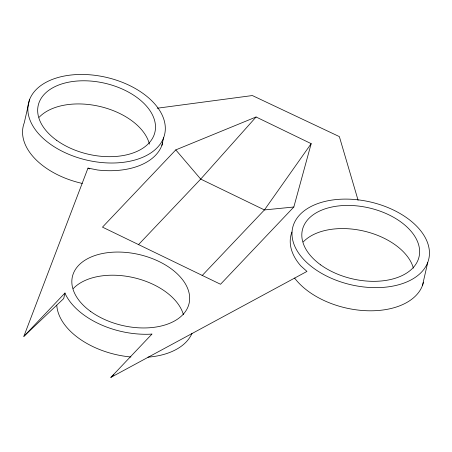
<?xml version="1.0" encoding="UTF-8"?>
<svg xmlns="http://www.w3.org/2000/svg" width="452" height="452" viewBox="0 0 452 452"><rect width="100%" height="100%" fill="white"/><g stroke="black" fill="none" stroke-linecap="round" stroke-linejoin="round"><path stroke-width="0.68" d="M29.538 99.734L24.238 122.876A69.84 42.516 12.9 0 0 82.241 183.427M23.854 336.35L64.975 293.02L63.698 298.574L23.854 336.35L87.987 168.093L97.53 169.992A69.84 42.516 12.9 0 0 162.709 142.804M161.861 145.448L163.63 137.741A69.84 42.516 12.9 0 0 76.185 74.597A69.84 42.516 12.9 0 0 49.935 143.872A69.84 42.516 12.9 0 0 163.63 137.741M422.462 285.528L427.761 262.38A69.84 42.516 12.9 0 0 340.322 199.242A69.84 42.516 12.9 0 0 314.072 268.511A69.84 42.516 12.9 0 0 427.761 262.38M293.828 207.016L311.179 143.657L256.075 116.989L175.783 149.894L102.48 227.141L220.525 284.263L293.828 207.016L264.431 209.931L200.705 179.094L175.783 149.894M311.179 143.657L264.431 209.931L202.106 275.607M256.075 116.989L200.705 179.094L138.38 244.769M291.907 232.079A69.84 42.516 12.9 0 0 300.829 265.923L306.959 271.42L110.853 377.403L152.025 334.011L151.149 334.141A69.84 42.516 12.9 0 1 65.111 293.54L64.975 293.02M110.853 377.403L113.921 374.493M157.211 108.226L252.363 95.553L339.362 136.606L358.091 200.253M87.987 168.093L89.79 168.935M73.303 288.545A59.862 36.442 12.9 0 1 134.397 277.822A59.862 36.442 12.9 0 1 183.422 314.75M191.998 333.373A69.84 42.516 12.9 0 1 147.968 357.153M130.905 356.984A69.84 42.516 12.9 0 1 56.766 305.145M39.138 117.277A59.862 36.442 12.9 0 1 100.739 106.672A59.862 36.442 12.9 0 1 149.431 144.148M423.473 282.206A69.84 42.516 12.9 0 1 367.182 310.75A69.84 42.516 12.9 0 1 294.602 278.059M303.269 241.916A59.862 36.442 12.9 0 1 364.363 231.192A59.862 36.442 12.9 0 1 413.388 268.121M90.767 311.547A59.862 36.442 12.9 0 0 188.218 306.298A59.862 36.442 12.9 0 0 113.266 252.171A59.862 36.442 12.9 0 0 90.767 311.547M56.602 140.278A59.862 36.442 12.9 0 0 154.053 135.029A59.862 36.442 12.9 0 0 79.1 80.902A59.862 36.442 12.9 0 0 56.602 140.278M320.734 264.917A59.862 36.442 12.9 0 0 418.185 259.668A59.862 36.442 12.9 0 0 343.232 205.547A59.862 36.442 12.9 0 0 320.734 264.917"/></g></svg>
